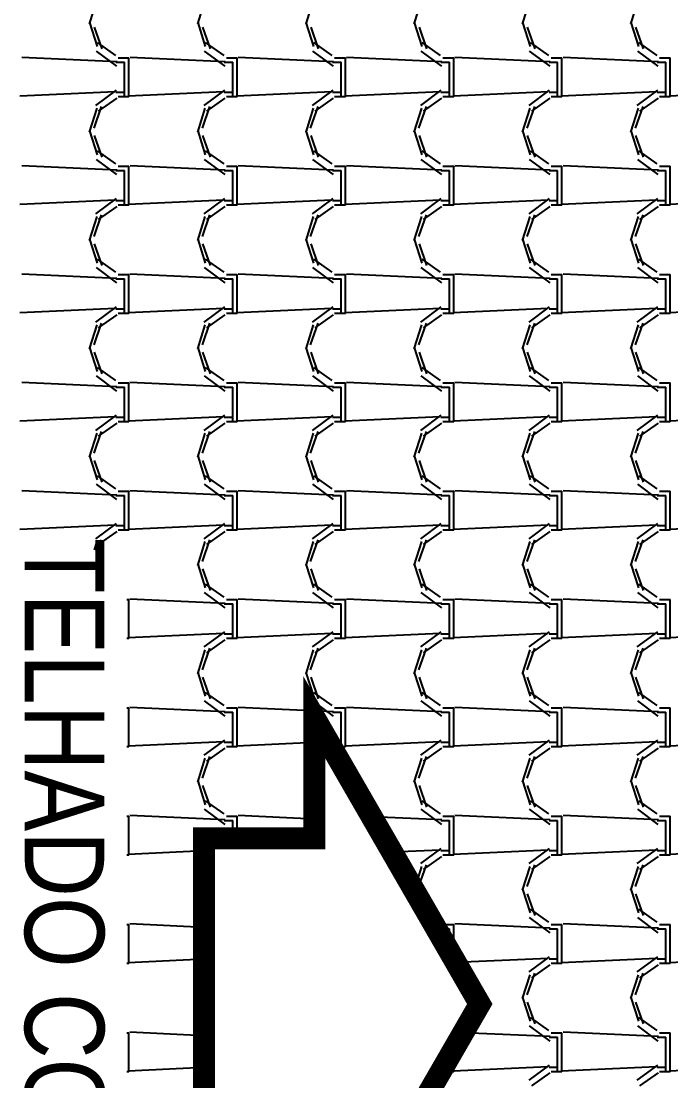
# Model space of a CAD drawing. Header units: millimetres. Extents: x -336 to -33, y -135 to 770.
# Drawn here: x -307.276 to -305.476, y 739.384 to 742.318 of the extents above; entities that cross this region are included whole.
import ezdxf
from ezdxf.enums import TextEntityAlignment as Align

# ---------------------------------------------------------------- set-up
doc = ezdxf.new("R2010")
doc.units = ezdxf.units.MM
doc.header["$LTSCALE"] = 50
doc.header["$MEASUREMENT"] = 0
doc.layers.get('0').update_dxf_attribs({"linetype": 'CONTINUOUS'})
doc.layers.add('-HIDRO', color=8, linetype='CONTINUOUS')
doc.layers.add('E-txt-g', color=3, linetype='CONTINUOUS')
doc.layers.add('E-Lay-9', color=9, linetype='CONTINUOUS', lineweight=9)
doc.layers.add('E-Txt-W', color=7, linetype='CONTINUOUS', lineweight=20)
doc.styles.add('F2', font='swissc.ttf')
doc.styles.add('REG60', font='romans.shx', dxfattribs={"width": 0.8, "height": 0.15})
doc.styles.add('REG80', font='romans.shx', dxfattribs={"width": 0.8, "height": 0.2})

# ---------------------------------------------------------------- blocks, each defined once
blk = doc.blocks.new('Seta')
at = {"const_width": 2}
blk.add_lwpolyline([(10, 15), (10, 25.981), (25, 0), (10, -25.981), (10, -15), (0, -15), (0, 15)], close=True, dxfattribs=at)
blk = doc.blocks.new('TXT-AMB75')
at = {"layer": 'E-txt-g', "style": 'REG80', "width": 0.8, "flags": 8}
blk.add_attdef('TXT', text='', height=0.2, dxfattribs=at).set_placement((0.0055, 0.2964), align=Align.CENTER)
at = {"layer": 'E-Txt-W', "style": 'REG60', "width": 0.8, "flags": 8}
blk.add_attdef('TXT', text='', height=0.15, dxfattribs=at).set_placement((0.0055, 0.0271), align=Align.CENTER)

msp = doc.modelspace()

# ---------------------------------------------------------------- linework, layer by layer
at = {"layer": '-HIDRO', "linetype": 'Continuous'}
for p, q in [((-307.0666, 742.3774), (-307.0876, 742.3114)), ((-306.7666, 742.3774), (-306.7876, 742.3114)), ((-306.4666, 742.3774), (-306.4876, 742.3114)), ((-306.1666, 742.3774), (-306.1876, 742.3114)), ((-305.8666, 742.3774), (-305.8876, 742.3114)), ((-305.5666, 742.3774), (-305.5876, 742.3114)), ((-307.0868, 742.3147), (-307.0658, 742.2487)), ((-307.0736, 742.302), (-307.0526, 742.242)), ((-306.7868, 742.3147), (-306.7658, 742.2487)), ((-306.7736, 742.302), (-306.7526, 742.242)), ((-306.4868, 742.3147), (-306.4658, 742.2487)), ((-306.4736, 742.302), (-306.4526, 742.242)), ((-306.1868, 742.3147), (-306.1658, 742.2487)), ((-306.1736, 742.302), (-306.1526, 742.242)), ((-305.8868, 742.3147), (-305.8658, 742.2487)), ((-305.8736, 742.302), (-305.8526, 742.242)), ((-305.5868, 742.3147), (-305.5658, 742.2487)), ((-305.5736, 742.302), (-305.5526, 742.242)), ((-307.0657, 742.2594), (-307.0147, 742.2234)), ((-306.7657, 742.2594), (-306.7147, 742.2234)), ((-306.4657, 742.2594), (-306.4147, 742.2234)), ((-306.1657, 742.2594), (-306.1147, 742.2234)), ((-305.8657, 742.2594), (-305.8147, 742.2234)), ((-305.5658, 742.2594), (-305.5148, 742.2234)), ((-307.0685, 742.2359), (-307.0115, 742.1939)), ((-306.7685, 742.2359), (-306.7115, 742.1939)), ((-306.4685, 742.2359), (-306.4115, 742.1939)), ((-306.1685, 742.2359), (-306.1115, 742.1939)), ((-305.8685, 742.2359), (-305.8115, 742.1939)), ((-305.5685, 742.2359), (-305.5115, 742.1939)), ((-307.0103, 742.2062), (-307.2743, 742.2182)), ((-307.0134, 742.2049), (-306.9894, 742.2049)), ((-307.0074, 742.2169), (-306.9774, 742.2169)), ((-306.9894, 742.1209), (-306.9894, 742.2049)), ((-306.9774, 742.1209), (-306.9774, 742.2169)), ((-306.7103, 742.2062), (-306.9743, 742.2182)), ((-306.7134, 742.2049), (-306.6894, 742.2049)), ((-306.7074, 742.2169), (-306.6774, 742.2169)), ((-306.6894, 742.1209), (-306.6894, 742.2049)), ((-306.6774, 742.1209), (-306.6774, 742.2169)), ((-306.4103, 742.2062), (-306.6743, 742.2182)), ((-306.4134, 742.2049), (-306.3894, 742.2049)), ((-306.4074, 742.2169), (-306.3774, 742.2169)), ((-306.3894, 742.1209), (-306.3894, 742.2049)), ((-306.3774, 742.1209), (-306.3774, 742.2169)), ((-306.1103, 742.2062), (-306.3743, 742.2182)), ((-306.1134, 742.2049), (-306.0894, 742.2049)), ((-306.1074, 742.2169), (-306.0774, 742.2169)), ((-306.0894, 742.1209), (-306.0894, 742.2049)), ((-306.0774, 742.1209), (-306.0774, 742.2169)), ((-305.8103, 742.2062), (-306.0743, 742.2182)), ((-305.8134, 742.2049), (-305.7894, 742.2049)), ((-305.8074, 742.2169), (-305.7774, 742.2169)), ((-305.7894, 742.1209), (-305.7894, 742.2049)), ((-305.7774, 742.1209), (-305.7774, 742.2169)), ((-305.5103, 742.2062), (-305.7743, 742.2182)), ((-305.5134, 742.2049), (-305.4894, 742.2049)), ((-305.5074, 742.2169), (-305.4774, 742.2169)), ((-305.4894, 742.1209), (-305.4894, 742.2049)), ((-305.4774, 742.1209), (-305.4774, 742.2169)), ((-307.0154, 742.1229), (-307.2794, 742.1109)), ((-307.0127, 742.1273), (-307.0697, 742.0853)), ((-306.9894, 742.1209), (-307.0134, 742.1209)), ((-306.9894, 742.1089), (-306.9894, 742.1209)), ((-306.7154, 742.1229), (-306.9794, 742.1109)), ((-306.9774, 742.1089), (-306.9774, 742.1209)), ((-306.7127, 742.1273), (-306.7697, 742.0853)), ((-306.6894, 742.1209), (-306.7134, 742.1209)), ((-306.6894, 742.1089), (-306.6894, 742.1209)), ((-306.4154, 742.1229), (-306.6794, 742.1109)), ((-306.6774, 742.1089), (-306.6774, 742.1209)), ((-306.4127, 742.1273), (-306.4697, 742.0853)), ((-306.3894, 742.1209), (-306.4134, 742.1209)), ((-306.3894, 742.1089), (-306.3894, 742.1209)), ((-306.1154, 742.1229), (-306.3794, 742.1109)), ((-306.3774, 742.1089), (-306.3774, 742.1209)), ((-306.1127, 742.1273), (-306.1697, 742.0853)), ((-306.0894, 742.1209), (-306.1134, 742.1209)), ((-306.0894, 742.1089), (-306.0894, 742.1209)), ((-305.8154, 742.1229), (-306.0794, 742.1109)), ((-306.0774, 742.1089), (-306.0774, 742.1209)), ((-305.8127, 742.1273), (-305.8697, 742.0853)), ((-305.7894, 742.1209), (-305.8134, 742.1209)), ((-305.7894, 742.1089), (-305.7894, 742.1209)), ((-305.5154, 742.1229), (-305.7794, 742.1109)), ((-305.7774, 742.1089), (-305.7774, 742.1209)), ((-305.5127, 742.1273), (-305.5697, 742.0853)), ((-305.4894, 742.1209), (-305.5134, 742.1209)), ((-305.4894, 742.1089), (-305.4894, 742.1209)), ((-305.2154, 742.1229), (-305.4794, 742.1109)), ((-305.4774, 742.1089), (-305.4774, 742.1209)), ((-307.0113, 742.1055), (-307.0623, 742.0695)), ((-306.9774, 742.1089), (-307.0074, 742.1089)), ((-306.7113, 742.1055), (-306.7623, 742.0695)), ((-306.6774, 742.1089), (-306.7074, 742.1089)), ((-306.4113, 742.1055), (-306.4623, 742.0695)), ((-306.3774, 742.1089), (-306.4074, 742.1089)), ((-306.1113, 742.1055), (-306.1623, 742.0695)), ((-306.0774, 742.1089), (-306.1074, 742.1089)), ((-305.8113, 742.1055), (-305.8623, 742.0695)), ((-305.7774, 742.1089), (-305.8074, 742.1089)), ((-305.5113, 742.1055), (-305.5623, 742.0695)), ((-305.4774, 742.1089), (-305.5074, 742.1089)), ((-307.0666, 742.0774), (-307.0876, 742.0114)), ((-307.0538, 742.0824), (-307.0748, 742.0224)), ((-306.7666, 742.0774), (-306.7876, 742.0114)), ((-306.7538, 742.0824), (-306.7748, 742.0224)), ((-306.4666, 742.0774), (-306.4876, 742.0114)), ((-306.4538, 742.0824), (-306.4748, 742.0224)), ((-306.1666, 742.0774), (-306.1876, 742.0114)), ((-306.1538, 742.0824), (-306.1748, 742.0224)), ((-305.8666, 742.0774), (-305.8876, 742.0114)), ((-305.8538, 742.0824), (-305.8748, 742.0224)), ((-305.5666, 742.0774), (-305.5876, 742.0114)), ((-305.5538, 742.0824), (-305.5748, 742.0224)), ((-307.0868, 742.0147), (-307.0658, 741.9487)), ((-307.0736, 742.002), (-307.0526, 741.942)), ((-306.7868, 742.0147), (-306.7658, 741.9487)), ((-306.7736, 742.002), (-306.7526, 741.942)), ((-306.4868, 742.0147), (-306.4658, 741.9487)), ((-306.4736, 742.002), (-306.4526, 741.942)), ((-306.1868, 742.0147), (-306.1658, 741.9487)), ((-306.1736, 742.002), (-306.1526, 741.942)), ((-305.8868, 742.0147), (-305.8658, 741.9487)), ((-305.8736, 742.002), (-305.8526, 741.942)), ((-305.5868, 742.0147), (-305.5658, 741.9487)), ((-305.5736, 742.002), (-305.5526, 741.942)), ((-307.0657, 741.9594), (-307.0147, 741.9234)), ((-306.7657, 741.9594), (-306.7147, 741.9234)), ((-306.4657, 741.9594), (-306.4147, 741.9234)), ((-306.1657, 741.9594), (-306.1147, 741.9234)), ((-305.8657, 741.9594), (-305.8147, 741.9234)), ((-305.5657, 741.9594), (-305.5147, 741.9234)), ((-307.0103, 741.9062), (-307.2743, 741.9182)), ((-307.0685, 741.9359), (-307.0115, 741.8939)), ((-307.0074, 741.9169), (-306.9774, 741.9169)), ((-306.9774, 741.8209), (-306.9774, 741.9169)), ((-306.7103, 741.9062), (-306.9743, 741.9182)), ((-306.7685, 741.9359), (-306.7115, 741.8939)), ((-306.7074, 741.9169), (-306.6774, 741.9169)), ((-306.6774, 741.8209), (-306.6774, 741.9169)), ((-306.4103, 741.9062), (-306.6743, 741.9182)), ((-306.4685, 741.9359), (-306.4115, 741.8939)), ((-306.4074, 741.9169), (-306.3774, 741.9169)), ((-306.3774, 741.8209), (-306.3774, 741.9169)), ((-306.1103, 741.9062), (-306.3743, 741.9182)), ((-306.1685, 741.9359), (-306.1115, 741.8939)), ((-306.1074, 741.9169), (-306.0774, 741.9169)), ((-306.0774, 741.8209), (-306.0774, 741.9169)), ((-305.8103, 741.9062), (-306.0743, 741.9182)), ((-305.8685, 741.9359), (-305.8115, 741.8939)), ((-305.8074, 741.9169), (-305.7774, 741.9169)), ((-305.7774, 741.8209), (-305.7774, 741.9169)), ((-305.5103, 741.9062), (-305.7743, 741.9182)), ((-305.5685, 741.9359), (-305.5115, 741.8939)), ((-305.5074, 741.9169), (-305.4774, 741.9169)), ((-305.4774, 741.8209), (-305.4774, 741.9169)), ((-307.0134, 741.9049), (-306.9894, 741.9049)), ((-306.9894, 741.8209), (-306.9894, 741.9049)), ((-306.7134, 741.9049), (-306.6894, 741.9049)), ((-306.6894, 741.8209), (-306.6894, 741.9049)), ((-306.4134, 741.9049), (-306.3894, 741.9049)), ((-306.3894, 741.8209), (-306.3894, 741.9049)), ((-306.1134, 741.9049), (-306.0894, 741.9049)), ((-306.0894, 741.8209), (-306.0894, 741.9049)), ((-305.8134, 741.9049), (-305.7894, 741.9049)), ((-305.7894, 741.8209), (-305.7894, 741.9049)), ((-305.5134, 741.9049), (-305.4894, 741.9049)), ((-305.4894, 741.8209), (-305.4894, 741.9049)), ((-307.0154, 741.8229), (-307.2794, 741.8109)), ((-307.0127, 741.8273), (-307.0697, 741.7853)), ((-306.9894, 741.8209), (-307.0134, 741.8209)), ((-306.9894, 741.8089), (-306.9894, 741.8209)), ((-306.7154, 741.8229), (-306.9794, 741.8109)), ((-306.9774, 741.8089), (-306.9774, 741.8209)), ((-306.7127, 741.8273), (-306.7697, 741.7853)), ((-306.6894, 741.8209), (-306.7134, 741.8209)), ((-306.6894, 741.8089), (-306.6894, 741.8209)), ((-306.4154, 741.8229), (-306.6794, 741.8109)), ((-306.6774, 741.8089), (-306.6774, 741.8209)), ((-306.4127, 741.8273), (-306.4697, 741.7853)), ((-306.3894, 741.8209), (-306.4134, 741.8209)), ((-306.3894, 741.8089), (-306.3894, 741.8209)), ((-306.1154, 741.8229), (-306.3794, 741.8109)), ((-306.3774, 741.8089), (-306.3774, 741.8209)), ((-306.1127, 741.8273), (-306.1697, 741.7853)), ((-306.0894, 741.8209), (-306.1134, 741.8209)), ((-306.0894, 741.8089), (-306.0894, 741.8209)), ((-305.8154, 741.8229), (-306.0794, 741.8109)), ((-306.0774, 741.8089), (-306.0774, 741.8209)), ((-305.8127, 741.8273), (-305.8697, 741.7853)), ((-305.7894, 741.8209), (-305.8134, 741.8209)), ((-305.7894, 741.8089), (-305.7894, 741.8209)), ((-305.5154, 741.8229), (-305.7794, 741.8109)), ((-305.7774, 741.8089), (-305.7774, 741.8209)), ((-305.5127, 741.8273), (-305.5697, 741.7853)), ((-305.4894, 741.8209), (-305.5134, 741.8209)), ((-305.4894, 741.8089), (-305.4894, 741.8209)), ((-305.2154, 741.8229), (-305.4794, 741.8109)), ((-305.4774, 741.8089), (-305.4774, 741.8209)), ((-307.0113, 741.8055), (-307.0623, 741.7695)), ((-306.9774, 741.8089), (-307.0074, 741.8089)), ((-306.7113, 741.8055), (-306.7623, 741.7695)), ((-306.6774, 741.8089), (-306.7074, 741.8089)), ((-306.4113, 741.8055), (-306.4623, 741.7695)), ((-306.3774, 741.8089), (-306.4074, 741.8089)), ((-306.1113, 741.8055), (-306.1623, 741.7695)), ((-306.0774, 741.8089), (-306.1074, 741.8089)), ((-305.8113, 741.8055), (-305.8623, 741.7695)), ((-305.7774, 741.8089), (-305.8074, 741.8089)), ((-305.5113, 741.8055), (-305.5623, 741.7695)), ((-305.4774, 741.8089), (-305.5074, 741.8089)), ((-307.0666, 741.7774), (-307.0876, 741.7114)), ((-307.0538, 741.7824), (-307.0748, 741.7224)), ((-306.7666, 741.7774), (-306.7876, 741.7114)), ((-306.7538, 741.7824), (-306.7748, 741.7224)), ((-306.4666, 741.7774), (-306.4876, 741.7114)), ((-306.4538, 741.7824), (-306.4748, 741.7224)), ((-306.1666, 741.7774), (-306.1876, 741.7114)), ((-306.1538, 741.7824), (-306.1748, 741.7224)), ((-305.8666, 741.7774), (-305.8876, 741.7114)), ((-305.8538, 741.7824), (-305.8748, 741.7224)), ((-305.5666, 741.7774), (-305.5876, 741.7114)), ((-305.5538, 741.7824), (-305.5748, 741.7224)), ((-307.0868, 741.7147), (-307.0658, 741.6487)), ((-307.0736, 741.702), (-307.0526, 741.642)), ((-306.7868, 741.7147), (-306.7658, 741.6487)), ((-306.7736, 741.702), (-306.7526, 741.642)), ((-306.4868, 741.7147), (-306.4658, 741.6487)), ((-306.4736, 741.702), (-306.4526, 741.642)), ((-306.1868, 741.7147), (-306.1658, 741.6487)), ((-306.1736, 741.702), (-306.1526, 741.642)), ((-305.8868, 741.7147), (-305.8658, 741.6487)), ((-305.8736, 741.702), (-305.8526, 741.642)), ((-305.5868, 741.7147), (-305.5658, 741.6487)), ((-305.5736, 741.702), (-305.5526, 741.642)), ((-307.0657, 741.6594), (-307.0147, 741.6234)), ((-306.7657, 741.6594), (-306.7147, 741.6234)), ((-306.4657, 741.6594), (-306.4147, 741.6234)), ((-306.1657, 741.6594), (-306.1147, 741.6234)), ((-305.8657, 741.6594), (-305.8147, 741.6234)), ((-305.5657, 741.6594), (-305.5147, 741.6234)), ((-307.0104, 741.6062), (-307.2744, 741.6182)), ((-307.0685, 741.6359), (-307.0115, 741.5939)), ((-307.0074, 741.6169), (-306.9774, 741.6169)), ((-306.9774, 741.5209), (-306.9774, 741.6169)), ((-306.7104, 741.6062), (-306.9744, 741.6182)), ((-306.7685, 741.6359), (-306.7115, 741.5939)), ((-306.7074, 741.6169), (-306.6774, 741.6169)), ((-306.6774, 741.5209), (-306.6774, 741.6169)), ((-306.4104, 741.6062), (-306.6744, 741.6182)), ((-306.4685, 741.6359), (-306.4115, 741.5939)), ((-306.4074, 741.6169), (-306.3774, 741.6169)), ((-306.3774, 741.5209), (-306.3774, 741.6169)), ((-306.1104, 741.6062), (-306.3744, 741.6182)), ((-306.1685, 741.6359), (-306.1115, 741.5939)), ((-306.1074, 741.6169), (-306.0774, 741.6169)), ((-306.0774, 741.5209), (-306.0774, 741.6169)), ((-305.8104, 741.6062), (-306.0744, 741.6182)), ((-305.8685, 741.6359), (-305.8115, 741.5939)), ((-305.8074, 741.6169), (-305.7774, 741.6169)), ((-305.7774, 741.5209), (-305.7774, 741.6169)), ((-305.5104, 741.6062), (-305.7744, 741.6182)), ((-305.5685, 741.6359), (-305.5115, 741.5939)), ((-305.5074, 741.6169), (-305.4774, 741.6169)), ((-305.4774, 741.5209), (-305.4774, 741.6169)), ((-307.0134, 741.6049), (-306.9894, 741.6049)), ((-306.9894, 741.5209), (-306.9894, 741.6049)), ((-306.7134, 741.6049), (-306.6894, 741.6049)), ((-306.6894, 741.5209), (-306.6894, 741.6049)), ((-306.4134, 741.6049), (-306.3894, 741.6049)), ((-306.3894, 741.5209), (-306.3894, 741.6049)), ((-306.1134, 741.6049), (-306.0894, 741.6049)), ((-306.0894, 741.5209), (-306.0894, 741.6049)), ((-305.8134, 741.6049), (-305.7894, 741.6049)), ((-305.7894, 741.5209), (-305.7894, 741.6049)), ((-305.5134, 741.6049), (-305.4894, 741.6049)), ((-305.4894, 741.5209), (-305.4894, 741.6049)), ((-307.0127, 741.5273), (-307.0697, 741.4853)), ((-306.7127, 741.5273), (-306.7697, 741.4853)), ((-306.4127, 741.5273), (-306.4697, 741.4853)), ((-306.1127, 741.5273), (-306.1697, 741.4853)), ((-305.8127, 741.5273), (-305.8697, 741.4853)), ((-305.5127, 741.5273), (-305.5697, 741.4853)), ((-307.0154, 741.5229), (-307.2794, 741.5109)), ((-307.0113, 741.5055), (-307.0623, 741.4695)), ((-306.9894, 741.5209), (-307.0134, 741.5209)), ((-306.9774, 741.5089), (-307.0074, 741.5089)), ((-306.9894, 741.5089), (-306.9894, 741.5209)), ((-306.7154, 741.5229), (-306.9794, 741.5109)), ((-306.9774, 741.5089), (-306.9774, 741.5209)), ((-306.7113, 741.5055), (-306.7623, 741.4695)), ((-306.6894, 741.5209), (-306.7134, 741.5209)), ((-306.6774, 741.5089), (-306.7074, 741.5089)), ((-306.6894, 741.5089), (-306.6894, 741.5209)), ((-306.4154, 741.5229), (-306.6794, 741.5109)), ((-306.6774, 741.5089), (-306.6774, 741.5209)), ((-306.4113, 741.5055), (-306.4623, 741.4695)), ((-306.3894, 741.5209), (-306.4134, 741.5209)), ((-306.3774, 741.5089), (-306.4074, 741.5089)), ((-306.3894, 741.5089), (-306.3894, 741.5209)), ((-306.1154, 741.5229), (-306.3794, 741.5109)), ((-306.3774, 741.5089), (-306.3774, 741.5209)), ((-306.1113, 741.5055), (-306.1623, 741.4695)), ((-306.0894, 741.5209), (-306.1134, 741.5209)), ((-306.0774, 741.5089), (-306.1074, 741.5089)), ((-306.0894, 741.5089), (-306.0894, 741.5209)), ((-305.8154, 741.5229), (-306.0794, 741.5109)), ((-306.0774, 741.5089), (-306.0774, 741.5209)), ((-305.8113, 741.5055), (-305.8623, 741.4695)), ((-305.7894, 741.5209), (-305.8134, 741.5209)), ((-305.7774, 741.5089), (-305.8074, 741.5089)), ((-305.7894, 741.5089), (-305.7894, 741.5209)), ((-305.5154, 741.5229), (-305.7794, 741.5109)), ((-305.7774, 741.5089), (-305.7774, 741.5209)), ((-305.5113, 741.5055), (-305.5623, 741.4695)), ((-305.4894, 741.5209), (-305.5134, 741.5209)), ((-305.4774, 741.5089), (-305.5074, 741.5089)), ((-305.4894, 741.5089), (-305.4894, 741.5209)), ((-305.2154, 741.5229), (-305.4794, 741.5109)), ((-305.4774, 741.5089), (-305.4774, 741.5209)), ((-307.0666, 741.4774), (-307.0876, 741.4114)), ((-307.0538, 741.4824), (-307.0748, 741.4224)), ((-306.7666, 741.4774), (-306.7876, 741.4114)), ((-306.7538, 741.4824), (-306.7748, 741.4224)), ((-306.4666, 741.4774), (-306.4876, 741.4114)), ((-306.4538, 741.4824), (-306.4748, 741.4224)), ((-306.1666, 741.4774), (-306.1876, 741.4114)), ((-306.1538, 741.4824), (-306.1748, 741.4224)), ((-305.8666, 741.4774), (-305.8876, 741.4114)), ((-305.8538, 741.4824), (-305.8748, 741.4224)), ((-305.5666, 741.4774), (-305.5876, 741.4114)), ((-305.5538, 741.4824), (-305.5748, 741.4224)), ((-307.0868, 741.4147), (-307.0658, 741.3487)), ((-306.7868, 741.4147), (-306.7658, 741.3487)), ((-306.4868, 741.4147), (-306.4658, 741.3487)), ((-306.1868, 741.4147), (-306.1658, 741.3487)), ((-305.8868, 741.4147), (-305.8658, 741.3487)), ((-305.5868, 741.4147), (-305.5658, 741.3487)), ((-307.0736, 741.402), (-307.0526, 741.342)), ((-306.7737, 741.402), (-306.7526, 741.342)), ((-306.4736, 741.402), (-306.4526, 741.342)), ((-306.1736, 741.402), (-306.1526, 741.342)), ((-305.8736, 741.402), (-305.8526, 741.342)), ((-305.5736, 741.402), (-305.5526, 741.342)), ((-307.0657, 741.3594), (-307.0147, 741.3234)), ((-306.7657, 741.3594), (-306.7147, 741.3234)), ((-306.4657, 741.3594), (-306.4147, 741.3234)), ((-306.1657, 741.3594), (-306.1147, 741.3234)), ((-305.8657, 741.3594), (-305.8147, 741.3234)), ((-305.5657, 741.3594), (-305.5147, 741.3234)), ((-307.0685, 741.3359), (-307.0115, 741.2939)), ((-306.7685, 741.3359), (-306.7115, 741.2939)), ((-306.4685, 741.3359), (-306.4115, 741.2939)), ((-306.1685, 741.3359), (-306.1115, 741.2939)), ((-305.8685, 741.3359), (-305.8115, 741.2939)), ((-305.5685, 741.3359), (-305.5115, 741.2939)), ((-307.0104, 741.3062), (-307.2744, 741.3182)), ((-307.0134, 741.3049), (-306.9894, 741.3049)), ((-307.0074, 741.3169), (-306.9774, 741.3169)), ((-306.9894, 741.2209), (-306.9894, 741.3049)), ((-306.9774, 741.2209), (-306.9774, 741.3169)), ((-306.7104, 741.3062), (-306.9744, 741.3182)), ((-306.7134, 741.3049), (-306.6894, 741.3049)), ((-306.7074, 741.3169), (-306.6774, 741.3169)), ((-306.6894, 741.2209), (-306.6894, 741.3049)), ((-306.6774, 741.2209), (-306.6774, 741.3169)), ((-306.4104, 741.3062), (-306.6744, 741.3182)), ((-306.4134, 741.3049), (-306.3894, 741.3049)), ((-306.4074, 741.3169), (-306.3774, 741.3169)), ((-306.3894, 741.2209), (-306.3894, 741.3049)), ((-306.3774, 741.2209), (-306.3774, 741.3169)), ((-306.1104, 741.3062), (-306.3744, 741.3182)), ((-306.1134, 741.3049), (-306.0894, 741.3049)), ((-306.1074, 741.3169), (-306.0774, 741.3169)), ((-306.0894, 741.2209), (-306.0894, 741.3049)), ((-306.0774, 741.2209), (-306.0774, 741.3169)), ((-305.8104, 741.3062), (-306.0744, 741.3182)), ((-305.8134, 741.3049), (-305.7894, 741.3049)), ((-305.8074, 741.3169), (-305.7774, 741.3169)), ((-305.7894, 741.2209), (-305.7894, 741.3049)), ((-305.7774, 741.2209), (-305.7774, 741.3169)), ((-305.5104, 741.3062), (-305.7744, 741.3182)), ((-305.5134, 741.3049), (-305.4894, 741.3049)), ((-305.5074, 741.3169), (-305.4774, 741.3169)), ((-305.4894, 741.2209), (-305.4894, 741.3049)), ((-305.4774, 741.2209), (-305.4774, 741.3169)), ((-307.0154, 741.2229), (-307.2794, 741.2109)), ((-307.0127, 741.2273), (-307.0697, 741.1853)), ((-307.0113, 741.2055), (-307.0623, 741.1695)), ((-306.9894, 741.2209), (-307.0134, 741.2209)), ((-306.9774, 741.2089), (-307.0074, 741.2089)), ((-306.9894, 741.2089), (-306.9894, 741.2209)), ((-306.7154, 741.2229), (-306.9794, 741.2109)), ((-306.9774, 741.2089), (-306.9774, 741.2209)), ((-306.7127, 741.2273), (-306.7697, 741.1853)), ((-306.7113, 741.2055), (-306.7623, 741.1695)), ((-306.6894, 741.2209), (-306.7134, 741.2209)), ((-306.6774, 741.2089), (-306.7074, 741.2089)), ((-306.6894, 741.2089), (-306.6894, 741.2209)), ((-306.4154, 741.2229), (-306.6794, 741.2109)), ((-306.6774, 741.2089), (-306.6774, 741.2209)), ((-306.4127, 741.2273), (-306.4697, 741.1853)), ((-306.4113, 741.2055), (-306.4623, 741.1695)), ((-306.3894, 741.2209), (-306.4134, 741.2209)), ((-306.3774, 741.2089), (-306.4074, 741.2089)), ((-306.3894, 741.2089), (-306.3894, 741.2209)), ((-306.1154, 741.2229), (-306.3794, 741.2109)), ((-306.3774, 741.2089), (-306.3774, 741.2209)), ((-306.1127, 741.2273), (-306.1697, 741.1853)), ((-306.1113, 741.2055), (-306.1623, 741.1695)), ((-306.0894, 741.2209), (-306.1134, 741.2209)), ((-306.0774, 741.2089), (-306.1074, 741.2089)), ((-306.0894, 741.2089), (-306.0894, 741.2209)), ((-305.8154, 741.2229), (-306.0794, 741.2109)), ((-306.0774, 741.2089), (-306.0774, 741.2209)), ((-305.8127, 741.2273), (-305.8697, 741.1853)), ((-305.8113, 741.2055), (-305.8623, 741.1695)), ((-305.7894, 741.2209), (-305.8134, 741.2209)), ((-305.7774, 741.2089), (-305.8074, 741.2089)), ((-305.7894, 741.2089), (-305.7894, 741.2209)), ((-305.5154, 741.2229), (-305.7794, 741.2109)), ((-305.7774, 741.2089), (-305.7774, 741.2209)), ((-305.5127, 741.2273), (-305.5697, 741.1853)), ((-305.5113, 741.2055), (-305.5623, 741.1695)), ((-305.4894, 741.2209), (-305.5134, 741.2209)), ((-305.4774, 741.2089), (-305.5074, 741.2089)), ((-305.4894, 741.2089), (-305.4894, 741.2209)), ((-305.2154, 741.2229), (-305.4794, 741.2109)), ((-305.4774, 741.2089), (-305.4774, 741.2209)), ((-307.0666, 741.1774), (-307.0876, 741.1114)), ((-307.0538, 741.1824), (-307.0748, 741.1224)), ((-306.7666, 741.1774), (-306.7876, 741.1114)), ((-306.7538, 741.1824), (-306.7748, 741.1224)), ((-306.4666, 741.1774), (-306.4876, 741.1114)), ((-306.4538, 741.1824), (-306.4748, 741.1224)), ((-306.1666, 741.1774), (-306.1876, 741.1114)), ((-306.1538, 741.1824), (-306.1748, 741.1224)), ((-305.8666, 741.1774), (-305.8876, 741.1114)), ((-305.8538, 741.1824), (-305.8748, 741.1224)), ((-305.5666, 741.1774), (-305.5876, 741.1114)), ((-305.5538, 741.1824), (-305.5748, 741.1224)), ((-307.0868, 741.1147), (-307.0658, 741.0487)), ((-306.7868, 741.1147), (-306.7658, 741.0487)), ((-306.4868, 741.1147), (-306.4658, 741.0487)), ((-306.1868, 741.1147), (-306.1658, 741.0487)), ((-305.8868, 741.1147), (-305.8658, 741.0487)), ((-305.5868, 741.1147), (-305.5658, 741.0487)), ((-307.0736, 741.102), (-307.0526, 741.042)), ((-306.7737, 741.102), (-306.7526, 741.042)), ((-306.4736, 741.102), (-306.4526, 741.042)), ((-306.1736, 741.102), (-306.1526, 741.042)), ((-305.8736, 741.102), (-305.8526, 741.042)), ((-305.5736, 741.102), (-305.5526, 741.042)), ((-307.0657, 741.0594), (-307.0147, 741.0234)), ((-306.7657, 741.0594), (-306.7147, 741.0234)), ((-306.4657, 741.0594), (-306.4147, 741.0234)), ((-306.1657, 741.0594), (-306.1147, 741.0234)), ((-305.8657, 741.0594), (-305.8147, 741.0234)), ((-305.5657, 741.0594), (-305.5147, 741.0234)), ((-307.0685, 741.0359), (-307.0115, 740.9939)), ((-306.7685, 741.0359), (-306.7115, 740.9939)), ((-306.4685, 741.0359), (-306.4115, 740.9939)), ((-306.1685, 741.0359), (-306.1115, 740.9939)), ((-305.8685, 741.0359), (-305.8115, 740.9939)), ((-305.5685, 741.0359), (-305.5115, 740.9939)), ((-307.0104, 741.0062), (-307.2744, 741.0182)), ((-307.0134, 741.0049), (-306.9894, 741.0049)), ((-307.0074, 741.0169), (-306.9774, 741.0169)), ((-306.9894, 740.9209), (-306.9894, 741.0049)), ((-306.9774, 740.9209), (-306.9774, 741.0169)), ((-306.7104, 741.0062), (-306.9744, 741.0182)), ((-306.7134, 741.0049), (-306.6894, 741.0049)), ((-306.7074, 741.0169), (-306.6774, 741.0169)), ((-306.6894, 740.9209), (-306.6894, 741.0049)), ((-306.6774, 740.9209), (-306.6774, 741.0169)), ((-306.4104, 741.0062), (-306.6744, 741.0182)), ((-306.4134, 741.0049), (-306.3894, 741.0049)), ((-306.4074, 741.0169), (-306.3774, 741.0169)), ((-306.3894, 740.9209), (-306.3894, 741.0049)), ((-306.3774, 740.9209), (-306.3774, 741.0169)), ((-306.1104, 741.0062), (-306.3744, 741.0182)), ((-306.1134, 741.0049), (-306.0894, 741.0049)), ((-306.1074, 741.0169), (-306.0774, 741.0169)), ((-306.0894, 740.9209), (-306.0894, 741.0049)), ((-306.0774, 740.9209), (-306.0774, 741.0169)), ((-305.8104, 741.0062), (-306.0744, 741.0182)), ((-305.8134, 741.0049), (-305.7894, 741.0049)), ((-305.8074, 741.0169), (-305.7774, 741.0169)), ((-305.7894, 740.9209), (-305.7894, 741.0049)), ((-305.7774, 740.9209), (-305.7774, 741.0169)), ((-305.5104, 741.0062), (-305.7744, 741.0182)), ((-305.5134, 741.0049), (-305.4894, 741.0049)), ((-305.5074, 741.0169), (-305.4774, 741.0169)), ((-305.4894, 740.9209), (-305.4894, 741.0049)), ((-305.4774, 740.9209), (-305.4774, 741.0169)), ((-307.0154, 740.9229), (-307.2794, 740.9109)), ((-307.0127, 740.9273), (-307.0697, 740.8853)), ((-306.9894, 740.9209), (-307.0134, 740.9209)), ((-306.9774, 740.9089), (-307.0074, 740.9089)), ((-306.9894, 740.9089), (-306.9894, 740.9209)), ((-306.7154, 740.9229), (-306.9794, 740.9109)), ((-306.9774, 740.9089), (-306.9774, 740.9209)), ((-306.7127, 740.9273), (-306.7697, 740.8853)), ((-306.6894, 740.9209), (-306.7134, 740.9209)), ((-306.6774, 740.9089), (-306.7074, 740.9089)), ((-306.6894, 740.9089), (-306.6894, 740.9209)), ((-306.4154, 740.9229), (-306.6794, 740.9109)), ((-306.6774, 740.9089), (-306.6774, 740.9209)), ((-306.4127, 740.9273), (-306.4697, 740.8853)), ((-306.3894, 740.9209), (-306.4134, 740.9209)), ((-306.3774, 740.9089), (-306.4074, 740.9089)), ((-306.3894, 740.9089), (-306.3894, 740.9209)), ((-306.1154, 740.9229), (-306.3794, 740.9109)), ((-306.3774, 740.9089), (-306.3774, 740.9209)), ((-306.1127, 740.9273), (-306.1697, 740.8853)), ((-306.0894, 740.9209), (-306.1134, 740.9209)), ((-306.0774, 740.9089), (-306.1074, 740.9089)), ((-306.0894, 740.9089), (-306.0894, 740.9209)), ((-305.8154, 740.9229), (-306.0794, 740.9109)), ((-306.0774, 740.9089), (-306.0774, 740.9209)), ((-305.8127, 740.9273), (-305.8697, 740.8853)), ((-305.7894, 740.9209), (-305.8134, 740.9209)), ((-305.7774, 740.9089), (-305.8074, 740.9089)), ((-305.7894, 740.9089), (-305.7894, 740.9209)), ((-305.5154, 740.9229), (-305.7794, 740.9109)), ((-305.7774, 740.9089), (-305.7774, 740.9209)), ((-305.5127, 740.9273), (-305.5697, 740.8853)), ((-305.4894, 740.9209), (-305.5134, 740.9209)), ((-305.4774, 740.9089), (-305.5074, 740.9089)), ((-305.4894, 740.9089), (-305.4894, 740.9209)), ((-305.2154, 740.9229), (-305.4794, 740.9109)), ((-305.4774, 740.9089), (-305.4774, 740.9209)), ((-307.0538, 740.8824), (-307.0636, 740.8544)), ((-307.0113, 740.9055), (-307.0623, 740.8695)), ((-306.7538, 740.8824), (-306.7748, 740.8224)), ((-306.7113, 740.9055), (-306.7623, 740.8695)), ((-306.4538, 740.8824), (-306.4748, 740.8224)), ((-306.4113, 740.9055), (-306.4623, 740.8695)), ((-306.1538, 740.8824), (-306.1748, 740.8224)), ((-306.1113, 740.9055), (-306.1623, 740.8695)), ((-305.8538, 740.8824), (-305.8748, 740.8224)), ((-305.8113, 740.9055), (-305.8623, 740.8695)), ((-305.5538, 740.8824), (-305.5748, 740.8224)), ((-305.5113, 740.9055), (-305.5623, 740.8695)), ((-307.0666, 740.8774), (-307.0739, 740.8544)), ((-306.7666, 740.8774), (-306.7876, 740.8114)), ((-306.4666, 740.8774), (-306.4876, 740.8114)), ((-306.1666, 740.8774), (-306.1876, 740.8114)), ((-305.8666, 740.8774), (-305.8876, 740.8114)), ((-305.5666, 740.8774), (-305.5876, 740.8114)), ((-306.7868, 740.8147), (-306.7658, 740.7487)), ((-306.7737, 740.802), (-306.7526, 740.742)), ((-306.4868, 740.8147), (-306.4658, 740.7487)), ((-306.4736, 740.802), (-306.4526, 740.742)), ((-306.1868, 740.8147), (-306.1658, 740.7487)), ((-306.1736, 740.802), (-306.1526, 740.742)), ((-305.8868, 740.8147), (-305.8658, 740.7487)), ((-305.8736, 740.802), (-305.8526, 740.742)), ((-305.5868, 740.8147), (-305.5658, 740.7487)), ((-305.5736, 740.802), (-305.5526, 740.742)), ((-306.7685, 740.7359), (-306.7115, 740.6939)), ((-306.7657, 740.7594), (-306.7147, 740.7234)), ((-306.4685, 740.7359), (-306.4115, 740.6939)), ((-306.4657, 740.7594), (-306.4147, 740.7234)), ((-306.1685, 740.7359), (-306.1115, 740.6939)), ((-306.1657, 740.7594), (-306.1147, 740.7234)), ((-305.8685, 740.7359), (-305.8115, 740.6939)), ((-305.8657, 740.7594), (-305.8147, 740.7234)), ((-305.5685, 740.7359), (-305.5115, 740.6939)), ((-305.5657, 740.7594), (-305.5147, 740.7234)), ((-306.9828, 740.7169), (-306.9774, 740.7169)), ((-306.9774, 740.6209), (-306.9774, 740.7169)), ((-306.7104, 740.7062), (-306.9744, 740.7182)), ((-306.7134, 740.7049), (-306.6894, 740.7049)), ((-306.7074, 740.7169), (-306.6774, 740.7169)), ((-306.6894, 740.6209), (-306.6894, 740.7049)), ((-306.6774, 740.6209), (-306.6774, 740.7169)), ((-306.4104, 740.7062), (-306.6744, 740.7182)), ((-306.4134, 740.7049), (-306.3894, 740.7049)), ((-306.4074, 740.7169), (-306.3774, 740.7169)), ((-306.3894, 740.6209), (-306.3894, 740.7049)), ((-306.3774, 740.6209), (-306.3774, 740.7169)), ((-306.1104, 740.7062), (-306.3744, 740.7182)), ((-306.1134, 740.7049), (-306.0894, 740.7049)), ((-306.1074, 740.7169), (-306.0774, 740.7169)), ((-306.0894, 740.6209), (-306.0894, 740.7049)), ((-306.0774, 740.6209), (-306.0774, 740.7169)), ((-305.8104, 740.7062), (-306.0744, 740.7182)), ((-305.8134, 740.7049), (-305.7894, 740.7049)), ((-305.8074, 740.7169), (-305.7774, 740.7169)), ((-305.7894, 740.6209), (-305.7894, 740.7049)), ((-305.7774, 740.6209), (-305.7774, 740.7169)), ((-305.5104, 740.7062), (-305.7744, 740.7182)), ((-305.5134, 740.7049), (-305.4894, 740.7049)), ((-305.5074, 740.7169), (-305.4774, 740.7169)), ((-305.4894, 740.6209), (-305.4894, 740.7049)), ((-305.4774, 740.6209), (-305.4774, 740.7169)), ((-306.7154, 740.6229), (-306.9794, 740.6109)), ((-306.9774, 740.6089), (-306.9774, 740.6209)), ((-306.7127, 740.6273), (-306.7697, 740.5853)), ((-306.6894, 740.6209), (-306.7134, 740.6209)), ((-306.6894, 740.6089), (-306.6894, 740.6209)), ((-306.4154, 740.6229), (-306.6794, 740.6109)), ((-306.6774, 740.6089), (-306.6774, 740.6209)), ((-306.4127, 740.6273), (-306.4697, 740.5853)), ((-306.3894, 740.6209), (-306.4134, 740.6209)), ((-306.3894, 740.6089), (-306.3894, 740.6209)), ((-306.1154, 740.6229), (-306.3794, 740.6109)), ((-306.3774, 740.6089), (-306.3774, 740.6209)), ((-306.1127, 740.6273), (-306.1697, 740.5853)), ((-306.0894, 740.6209), (-306.1134, 740.6209)), ((-306.0894, 740.6089), (-306.0894, 740.6209)), ((-305.8154, 740.6229), (-306.0794, 740.6109)), ((-306.0774, 740.6089), (-306.0774, 740.6209)), ((-305.8127, 740.6273), (-305.8697, 740.5853)), ((-305.7894, 740.6209), (-305.8134, 740.6209)), ((-305.7894, 740.6089), (-305.7894, 740.6209)), ((-305.5154, 740.6229), (-305.7794, 740.6109)), ((-305.7774, 740.6089), (-305.7774, 740.6209)), ((-305.5127, 740.6273), (-305.5697, 740.5853)), ((-305.4894, 740.6209), (-305.5134, 740.6209)), ((-305.4894, 740.6089), (-305.4894, 740.6209)), ((-305.2154, 740.6229), (-305.4794, 740.6109)), ((-305.4774, 740.6089), (-305.4774, 740.6209)), ((-306.9774, 740.6089), (-306.9828, 740.6089)), ((-306.7113, 740.6055), (-306.7623, 740.5695)), ((-306.6774, 740.6089), (-306.7074, 740.6089)), ((-306.4113, 740.6055), (-306.4623, 740.5695)), ((-306.3774, 740.6089), (-306.4074, 740.6089)), ((-306.1113, 740.6055), (-306.1623, 740.5695)), ((-306.0774, 740.6089), (-306.1074, 740.6089)), ((-305.8113, 740.6055), (-305.8623, 740.5695)), ((-305.7774, 740.6089), (-305.8074, 740.6089)), ((-305.5113, 740.6055), (-305.5623, 740.5695)), ((-305.4774, 740.6089), (-305.5074, 740.6089)), ((-306.7666, 740.5774), (-306.7876, 740.5114)), ((-306.7538, 740.5824), (-306.7748, 740.5224)), ((-306.4666, 740.5774), (-306.4876, 740.5114)), ((-306.4538, 740.5824), (-306.4748, 740.5224)), ((-306.1666, 740.5774), (-306.1876, 740.5114)), ((-306.1538, 740.5824), (-306.1748, 740.5224)), ((-305.8666, 740.5774), (-305.8876, 740.5114)), ((-305.8538, 740.5824), (-305.8748, 740.5224)), ((-305.5666, 740.5774), (-305.5876, 740.5114)), ((-305.5538, 740.5824), (-305.5748, 740.5224)), ((-306.7868, 740.5147), (-306.7658, 740.4487)), ((-306.7737, 740.502), (-306.7526, 740.442)), ((-306.4868, 740.5147), (-306.4658, 740.4487)), ((-306.4736, 740.502), (-306.4526, 740.442)), ((-306.1868, 740.5147), (-306.1658, 740.4487)), ((-306.1736, 740.502), (-306.1526, 740.442)), ((-305.8868, 740.5147), (-305.8658, 740.4487)), ((-305.8736, 740.502), (-305.8526, 740.442)), ((-305.5868, 740.5147), (-305.5658, 740.4487)), ((-305.5736, 740.502), (-305.5526, 740.442)), ((-306.7657, 740.4594), (-306.7147, 740.4233)), ((-306.4657, 740.4594), (-306.4147, 740.4234)), ((-306.1657, 740.4594), (-306.1147, 740.4234)), ((-305.8657, 740.4594), (-305.8147, 740.4234)), ((-305.5657, 740.4594), (-305.5147, 740.4234)), ((-306.9828, 740.4169), (-306.9774, 740.4169)), ((-306.9774, 740.3209), (-306.9774, 740.4169)), ((-306.7104, 740.4062), (-306.9744, 740.4182)), ((-306.7685, 740.4359), (-306.7115, 740.3939)), ((-306.7074, 740.4169), (-306.6774, 740.4169)), ((-306.6774, 740.3209), (-306.6774, 740.4169)), ((-306.4104, 740.4062), (-306.6744, 740.4182)), ((-306.4685, 740.4359), (-306.4115, 740.3939)), ((-306.4074, 740.4169), (-306.3774, 740.4169)), ((-306.3774, 740.3209), (-306.3774, 740.4169)), ((-306.1104, 740.4062), (-306.3744, 740.4182)), ((-306.1685, 740.4359), (-306.1115, 740.3939)), ((-306.1074, 740.4169), (-306.0774, 740.4169)), ((-306.0774, 740.3209), (-306.0774, 740.4169)), ((-305.8104, 740.4062), (-306.0744, 740.4182)), ((-305.8685, 740.4359), (-305.8115, 740.3939)), ((-305.8074, 740.4169), (-305.7774, 740.4169)), ((-305.7774, 740.3209), (-305.7774, 740.4169)), ((-305.5104, 740.4062), (-305.7744, 740.4182)), ((-305.5685, 740.4359), (-305.5115, 740.3939)), ((-305.5074, 740.4169), (-305.4774, 740.4169)), ((-305.4774, 740.3209), (-305.4774, 740.4169)), ((-306.7134, 740.4049), (-306.6894, 740.4049)), ((-306.6894, 740.3209), (-306.6894, 740.4049)), ((-306.4134, 740.4049), (-306.3894, 740.4049)), ((-306.3894, 740.3209), (-306.3894, 740.4049)), ((-306.1134, 740.4049), (-306.0894, 740.4049)), ((-306.0894, 740.3209), (-306.0894, 740.4049)), ((-305.8134, 740.4049), (-305.7894, 740.4049)), ((-305.7894, 740.3209), (-305.7894, 740.4049)), ((-305.5134, 740.4049), (-305.4894, 740.4049)), ((-305.4894, 740.3209), (-305.4894, 740.4049)), ((-306.7154, 740.3229), (-306.9794, 740.3109)), ((-306.7127, 740.3273), (-306.7697, 740.2853)), ((-306.4154, 740.3229), (-306.4244, 740.3225)), ((-306.4127, 740.3273), (-306.4228, 740.3198)), ((-306.1154, 740.3229), (-306.3794, 740.3109)), ((-306.1127, 740.3273), (-306.1697, 740.2853)), ((-305.8154, 740.3229), (-306.0794, 740.3109)), ((-305.8127, 740.3273), (-305.8697, 740.2853)), ((-305.5154, 740.3229), (-305.7794, 740.3109)), ((-305.5127, 740.3273), (-305.5697, 740.2853)), ((-305.2154, 740.3229), (-305.4794, 740.3109)), ((-306.9774, 740.3089), (-306.9828, 740.3089)), ((-306.9774, 740.3089), (-306.9774, 740.3209)), ((-306.7113, 740.3055), (-306.7623, 740.2695)), ((-306.6894, 740.3209), (-306.7134, 740.3209)), ((-306.6774, 740.3089), (-306.7074, 740.3089)), ((-306.6894, 740.3089), (-306.6894, 740.3209)), ((-306.4639, 740.3207), (-306.6794, 740.3109)), ((-306.6774, 740.3089), (-306.6774, 740.3209)), ((-306.4113, 740.3055), (-306.4136, 740.3039)), ((-306.3894, 740.3209), (-306.4134, 740.3209)), ((-306.3774, 740.3089), (-306.4074, 740.3089)), ((-306.3894, 740.3089), (-306.3894, 740.3209)), ((-306.3774, 740.3089), (-306.3774, 740.3209)), ((-306.1113, 740.3055), (-306.1623, 740.2695)), ((-306.0894, 740.3209), (-306.1134, 740.3209)), ((-306.0774, 740.3089), (-306.1074, 740.3089)), ((-306.0894, 740.3089), (-306.0894, 740.3209)), ((-306.0774, 740.3089), (-306.0774, 740.3209)), ((-305.8113, 740.3055), (-305.8623, 740.2695)), ((-305.7894, 740.3209), (-305.8134, 740.3209)), ((-305.7774, 740.3089), (-305.8074, 740.3089)), ((-305.7894, 740.3089), (-305.7894, 740.3209)), ((-305.7774, 740.3089), (-305.7774, 740.3209)), ((-305.5113, 740.3055), (-305.5623, 740.2695)), ((-305.4894, 740.3209), (-305.5134, 740.3209)), ((-305.4774, 740.3089), (-305.5074, 740.3089)), ((-305.4894, 740.3089), (-305.4894, 740.3209)), ((-305.4774, 740.3089), (-305.4774, 740.3209)), ((-306.7666, 740.2774), (-306.7876, 740.2114)), ((-306.7538, 740.2824), (-306.7748, 740.2224)), ((-306.4666, 740.2774), (-306.4876, 740.2114)), ((-306.4639, 740.2896), (-306.4697, 740.2853)), ((-306.1666, 740.2774), (-306.1876, 740.2114)), ((-306.1538, 740.2824), (-306.1748, 740.2224)), ((-305.8666, 740.2774), (-305.8876, 740.2114)), ((-305.8538, 740.2824), (-305.8748, 740.2224)), ((-305.5666, 740.2774), (-305.5876, 740.2114)), ((-305.5538, 740.2824), (-305.5748, 740.2224)), ((-306.4639, 740.2536), (-306.4748, 740.2224)), ((-306.7868, 740.2147), (-306.7658, 740.1486)), ((-306.4868, 740.2147), (-306.4658, 740.1486)), ((-306.1868, 740.2147), (-306.1658, 740.1486)), ((-305.8868, 740.2147), (-305.8658, 740.1486)), ((-305.5868, 740.2147), (-305.5658, 740.1486)), ((-306.7737, 740.202), (-306.7526, 740.142)), ((-306.4736, 740.202), (-306.4639, 740.174)), ((-306.1736, 740.202), (-306.1526, 740.142)), ((-305.8736, 740.202), (-305.8526, 740.142)), ((-305.5736, 740.202), (-305.5526, 740.142)), ((-306.7657, 740.1593), (-306.7147, 740.1233)), ((-306.4657, 740.1593), (-306.4639, 740.158)), ((-306.1657, 740.1594), (-306.1147, 740.1234)), ((-305.8657, 740.1594), (-305.8147, 740.1234)), ((-305.5657, 740.1594), (-305.5147, 740.1234)), ((-306.9828, 740.1169), (-306.9774, 740.1169)), ((-306.9774, 740.0209), (-306.9774, 740.1169)), ((-306.7104, 740.1062), (-306.9744, 740.1182)), ((-306.7685, 740.1359), (-306.7115, 740.0939)), ((-306.7074, 740.1169), (-306.6774, 740.1169)), ((-306.6774, 740.0552), (-306.6774, 740.1169)), ((-306.4639, 740.1086), (-306.6744, 740.1182)), ((-306.4685, 740.1359), (-306.4639, 740.1324)), ((-306.1685, 740.1359), (-306.1115, 740.0939)), ((-306.1074, 740.1169), (-306.0774, 740.1169)), ((-306.0774, 740.0209), (-306.0774, 740.1169)), ((-305.8104, 740.1062), (-306.0744, 740.1182)), ((-305.8685, 740.1359), (-305.8115, 740.0939)), ((-305.8074, 740.1169), (-305.7774, 740.1169)), ((-305.7774, 740.0209), (-305.7774, 740.1169)), ((-305.5104, 740.1062), (-305.7744, 740.1182)), ((-305.5685, 740.1359), (-305.5115, 740.0939)), ((-305.5074, 740.1169), (-305.4774, 740.1169)), ((-305.4774, 740.0209), (-305.4774, 740.1169)), ((-306.7134, 740.1049), (-306.6894, 740.1049)), ((-306.6894, 740.0552), (-306.6894, 740.1049)), ((-306.1104, 740.1062), (-306.3046, 740.115)), ((-306.1134, 740.1049), (-306.0894, 740.1049)), ((-306.0894, 740.0209), (-306.0894, 740.1049)), ((-305.8134, 740.1049), (-305.7894, 740.1049)), ((-305.7894, 740.0209), (-305.7894, 740.1049)), ((-305.5134, 740.1049), (-305.4894, 740.1049)), ((-305.4894, 740.0209), (-305.4894, 740.1049)), ((-306.9774, 740.0089), (-306.9828, 740.0089)), ((-306.7696, 740.0204), (-306.9794, 740.0109)), ((-306.9774, 740.0089), (-306.9774, 740.0209)), ((-306.1154, 740.0229), (-306.2479, 740.0169)), ((-306.1127, 740.0273), (-306.1697, 739.9853)), ((-306.1113, 740.0055), (-306.1623, 739.9695)), ((-306.0894, 740.0209), (-306.1134, 740.0209)), ((-306.0774, 740.0089), (-306.1074, 740.0089)), ((-306.0894, 740.0089), (-306.0894, 740.0209)), ((-305.8154, 740.0229), (-306.0794, 740.0109)), ((-306.0774, 740.0089), (-306.0774, 740.0209)), ((-305.8127, 740.0273), (-305.8697, 739.9853)), ((-305.8113, 740.0055), (-305.8623, 739.9695)), ((-305.7894, 740.0209), (-305.8134, 740.0209)), ((-305.7774, 740.0089), (-305.8074, 740.0089)), ((-305.7894, 740.0089), (-305.7894, 740.0209)), ((-305.5154, 740.0229), (-305.7794, 740.0109)), ((-305.7774, 740.0089), (-305.7774, 740.0209)), ((-305.5127, 740.0273), (-305.5697, 739.9853)), ((-305.5113, 740.0055), (-305.5623, 739.9695)), ((-305.4894, 740.0209), (-305.5134, 740.0209)), ((-305.4774, 740.0089), (-305.5074, 740.0089)), ((-305.4894, 740.0089), (-305.4894, 740.0209)), ((-305.2154, 740.0229), (-305.4794, 740.0109)), ((-305.4774, 740.0089), (-305.4774, 740.0209)), ((-306.7696, 739.9854), (-306.7697, 739.9853)), ((-306.1666, 739.9774), (-306.1874, 739.912)), ((-306.1538, 739.9824), (-306.1748, 739.9224)), ((-305.8666, 739.9774), (-305.8876, 739.9114)), ((-305.8538, 739.9824), (-305.8748, 739.9224)), ((-305.5666, 739.9774), (-305.5876, 739.9114)), ((-305.5538, 739.9824), (-305.5748, 739.9224)), ((-306.7696, 739.9679), (-306.7876, 739.9114)), ((-306.7868, 739.9146), (-306.7696, 739.8606)), ((-306.7696, 739.9372), (-306.7748, 739.9224)), ((-306.1868, 739.9146), (-306.1843, 739.9066)), ((-305.8868, 739.9146), (-305.8658, 739.8487)), ((-305.5868, 739.9146), (-305.5658, 739.8487)), ((-306.7737, 739.902), (-306.7696, 739.8905)), ((-306.1736, 739.902), (-306.1614, 739.8671)), ((-305.8736, 739.902), (-305.8526, 739.842)), ((-305.5736, 739.902), (-305.5526, 739.842)), ((-305.8657, 739.8594), (-305.8147, 739.8234)), ((-305.5657, 739.8594), (-305.5147, 739.8234)), ((-306.1509, 739.8489), (-306.1147, 739.8233)), ((-305.8685, 739.8359), (-305.8115, 739.7939)), ((-305.5685, 739.8359), (-305.5115, 739.7939)), ((-306.9828, 739.8169), (-306.9774, 739.8169)), ((-306.9774, 739.7209), (-306.9774, 739.8169)), ((-306.7696, 739.8088), (-306.9744, 739.8182)), ((-306.1104, 739.8062), (-306.1267, 739.8069)), ((-306.1248, 739.8037), (-306.1115, 739.7939)), ((-306.1134, 739.8049), (-306.0894, 739.8049)), ((-306.1074, 739.8169), (-306.0774, 739.8169)), ((-306.0894, 739.7423), (-306.0894, 739.8049)), ((-306.0774, 739.7215), (-306.0774, 739.8169)), ((-305.8104, 739.8062), (-306.0744, 739.8182)), ((-305.8134, 739.8049), (-305.7894, 739.8049)), ((-305.8074, 739.8169), (-305.7774, 739.8169)), ((-305.7894, 739.7209), (-305.7894, 739.8049)), ((-305.7774, 739.7209), (-305.7774, 739.8169)), ((-305.5104, 739.8062), (-305.7744, 739.8182)), ((-305.5134, 739.8049), (-305.4894, 739.8049)), ((-305.5074, 739.8169), (-305.4774, 739.8169)), ((-305.4894, 739.7209), (-305.4894, 739.8049)), ((-305.4774, 739.7209), (-305.4774, 739.8169)), ((-306.9774, 739.7089), (-306.9828, 739.7089)), ((-306.7696, 739.7204), (-306.9794, 739.7109)), ((-306.9774, 739.7089), (-306.9774, 739.7209)), ((-305.8154, 739.7229), (-306.0715, 739.7113)), ((-305.8127, 739.7273), (-305.8697, 739.6853)), ((-305.7894, 739.7209), (-305.8134, 739.7209)), ((-305.7774, 739.7089), (-305.8074, 739.7089)), ((-305.7894, 739.7089), (-305.7894, 739.7209)), ((-305.5154, 739.7229), (-305.7794, 739.7109)), ((-305.7774, 739.7089), (-305.7774, 739.7209)), ((-305.5127, 739.7273), (-305.5697, 739.6853)), ((-305.4894, 739.7209), (-305.5134, 739.7209)), ((-305.4774, 739.7089), (-305.5074, 739.7089)), ((-305.4894, 739.7089), (-305.4894, 739.7209)), ((-305.2154, 739.7229), (-305.4794, 739.7109)), ((-305.4774, 739.7089), (-305.4774, 739.7209)), ((-306.7696, 739.6854), (-306.7697, 739.6853)), ((-305.8666, 739.6774), (-305.8876, 739.6114)), ((-305.8538, 739.6824), (-305.8748, 739.6224)), ((-305.8113, 739.7055), (-305.8623, 739.6695)), ((-305.5666, 739.6774), (-305.5876, 739.6114)), ((-305.5538, 739.6824), (-305.5748, 739.6224)), ((-305.5113, 739.7055), (-305.5623, 739.6695)), ((-306.7696, 739.6679), (-306.7876, 739.6114)), ((-306.7696, 739.6372), (-306.7748, 739.6224)), ((-306.7868, 739.6146), (-306.7696, 739.5606)), ((-306.7737, 739.602), (-306.7696, 739.5905)), ((-305.8868, 739.6147), (-305.8658, 739.5487)), ((-305.8736, 739.602), (-305.8526, 739.542)), ((-305.5868, 739.6147), (-305.5658, 739.5487)), ((-305.5736, 739.602), (-305.5526, 739.542)), ((-305.8657, 739.5593), (-305.8147, 739.5233)), ((-305.5657, 739.5593), (-305.5147, 739.5233)), ((-305.8685, 739.5359), (-305.8115, 739.4939)), ((-305.5685, 739.5359), (-305.5115, 739.4939)), ((-306.9828, 739.5169), (-306.9774, 739.5169)), ((-306.9774, 739.4209), (-306.9774, 739.5169)), ((-306.7696, 739.5088), (-306.9744, 739.5182)), ((-305.8104, 739.5062), (-306.0511, 739.5171)), ((-305.8134, 739.5049), (-305.7894, 739.5049)), ((-305.8074, 739.5169), (-305.7774, 739.5169)), ((-305.7894, 739.4209), (-305.7894, 739.5049)), ((-305.7774, 739.4209), (-305.7774, 739.5169)), ((-305.5104, 739.5062), (-305.7744, 739.5182)), ((-305.5134, 739.5049), (-305.4894, 739.5049)), ((-305.5074, 739.5169), (-305.4774, 739.5169)), ((-305.4894, 739.4209), (-305.4894, 739.5049)), ((-305.4774, 739.4209), (-305.4774, 739.5169)), ((-306.0774, 739.4209), (-306.0774, 739.4715)), ((-306.0894, 739.4209), (-306.0894, 739.4507)), ((-306.7696, 739.4204), (-306.9794, 739.4109)), ((-306.9774, 739.4089), (-306.9774, 739.4209)), ((-306.0894, 739.4209), (-306.1066, 739.4209)), ((-306.0894, 739.4089), (-306.0894, 739.4209)), ((-305.8154, 739.4229), (-306.0794, 739.4109)), ((-306.0774, 739.4089), (-306.0774, 739.4209)), ((-305.8127, 739.4273), (-305.8697, 739.3853)), ((-305.7894, 739.4209), (-305.8134, 739.4209)), ((-305.7894, 739.4089), (-305.7894, 739.4209)), ((-305.5154, 739.4229), (-305.7794, 739.4109)), ((-305.7774, 739.4089), (-305.7774, 739.4209)), ((-305.5127, 739.4273), (-305.5697, 739.3853)), ((-305.4894, 739.4209), (-305.5134, 739.4209)), ((-305.4894, 739.4089), (-305.4894, 739.4209)), ((-305.2154, 739.4229), (-305.4794, 739.4109)), ((-305.4774, 739.4089), (-305.4774, 739.4209)), ((-306.9774, 739.4089), (-306.9828, 739.4089)), ((-306.7696, 739.3854), (-306.7697, 739.3853)), ((-306.1113, 739.4055), (-306.1184, 739.4005)), ((-306.0774, 739.4089), (-306.1074, 739.4089)), ((-305.8113, 739.4055), (-305.8623, 739.3695)), ((-305.7774, 739.4089), (-305.8074, 739.4089)), ((-305.5113, 739.4055), (-305.5623, 739.3695)), ((-305.4774, 739.4089), (-305.5074, 739.4089))]:
    msp.add_line(p, q, dxfattribs=at)

# ---------------------------------------------------------------- block references
ref = msp.add_blockref('TXT-AMB75', (-307.698, 739.628), dxfattribs=dict(xscale=1.458, yscale=1.458, zscale=1.458, rotation=270))
ref.add_attrib('TXT', 'TELHADO COLONIAL', dxfattribs={"layer": 'E-txt-g', "color": 2, "height": 0.22, "rotation": 270, "style": 'F2'}).set_placement((-307.2658, 739.62), align=Align.CENTER)
ref.add_attrib('TXT', 'INCLINAÇÃO 25%', dxfattribs={"layer": 'E-Txt-W', "height": 0.22, "rotation": 270, "style": 'F2'}).set_placement((-307.5847, 739.62), align=Align.CENTER)
at = {"layer": 'E-Lay-9', "color": 6, "xscale": -0.03057599999997219, "yscale": 0.03057599999997219, "zscale": 0.03057599999997219, "rotation": 180}
msp.add_blockref('Seta', (-306.7696, 739.5965), dxfattribs=at)

doc.saveas('drawing.dxf')
